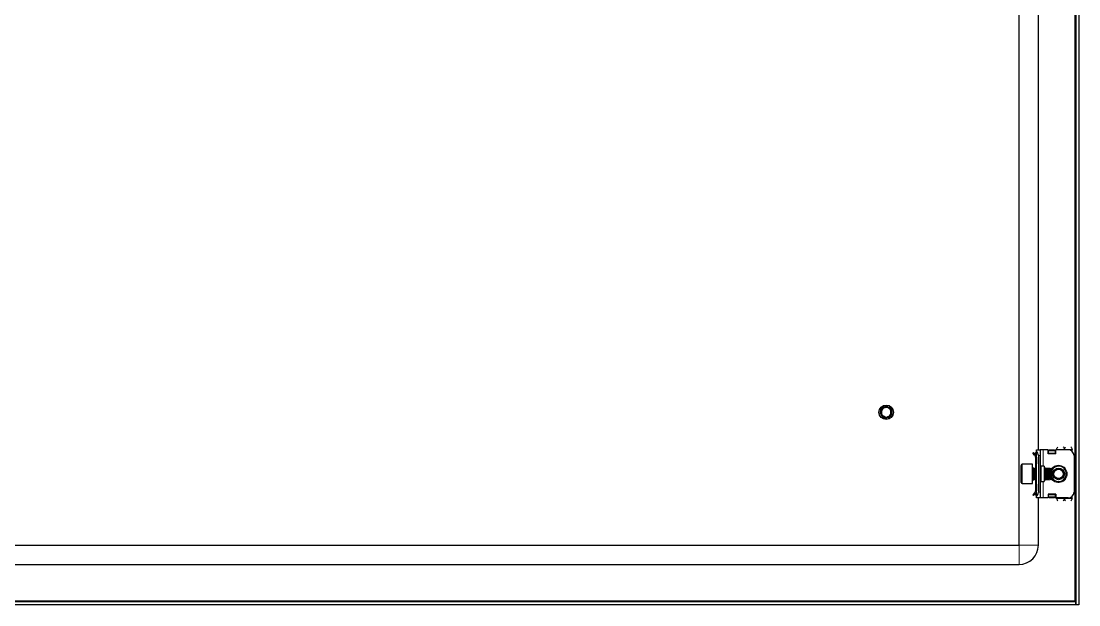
# Model space of a CAD drawing. Header units: millimetres. Extents: x -662 to 1937, y -390 to 993.
# Drawn here: x 1388 to 1937, y -290 to 13 of the extents above; entities that cross this region are included whole.
import ezdxf

# ---------------------------------------------------------------- set-up
doc = ezdxf.new("R2010")
doc.units = ezdxf.units.MM

msp = doc.modelspace()

# ---------------------------------------------------------------- linework, layer by layer
at = {"color": 8, "linetype": 'Continuous', "lineweight": 18}
for p, q in [((1934.73, 868.5), (1934.73, -288.3)), ((1914.83, -211.9), (1914.33, -211.9)), ((1914.83, -211.4), (1914.63, -211.19)), ((1916.83, -212.9), (1915.83, -212.9)), ((1918.33, -209.9), (1918.33, -218.4)), ((1924.58, -211.55), (1921.08, -211.55)), ((1925.33, -209.65), (1929.33, -209.65)), ((1933.33, -209.65), (1929.33, -209.65)), ((1907.43, -217.4), (1907.43, -219.71)), ((1913.08, -219.4), (1913.08, -225.4)), ((1917.33, -218.4), (1917.33, -226.4)), ((1907.43, -219.71), (1907.43, -227.4)), ((1918.33, -226.4), (1918.33, -234.9)), ((1914.83, -232.9), (1914.33, -232.9)), ((1914.83, -233.4), (1914.63, -233.61)), ((1915.83, -231.9), (1916.83, -231.9)), ((1921.08, -233.25), (1924.58, -233.25)), ((1929.33, -235.15), (1925.33, -235.15)), ((1933.33, -235.15), (1929.33, -235.15)), ((1905.83, -259.4), (1905.83, -269.4)), ((1905.83, -259.4), (1915.83, -259.4)), ((1934.73, -288.3), (792.93, -288.3))]:
    msp.add_line(p, q, dxfattribs=at)
at = {"color": 7, "linetype": 'Continuous', "lineweight": 25}
for p, q in [((1935.33, 870.6), (1935.33, -290.4)), ((1936.83, 870.6), (1936.83, -290.4)), ((1905.83, -259.4), (1905.83, 839.6)), ((1915.83, -209.9), (1915.83, 277.6)), ((1833.83, -190.4), (1833.83, -190.4)), ((1833.84, -190.2), (1833.9, -189.89)), ((1833.84, -190.2), (1833.84, -190.25)), ((1833.86, -190), (1833.86, -190.05)), ((1833.86, -190.81), (1833.87, -190.85)), ((1833.9, -189.79), (1833.89, -189.84)), ((1833.94, -189.6), (1833.93, -189.65)), ((1834, -189.42), (1833.98, -189.46)), ((1834.05, -189.28), (1834.15, -189.1)), ((1834.06, -189.28), (1834.17, -189.09)), ((1834.54, -191.27), (1834.38, -190.86)), ((1834.57, -188.43), (1834.73, -188.31)), ((1835.3, -187.82), (1835.57, -187.7)), ((1835.86, -187.56), (1836.14, -187.5)), ((1836.24, -187.46), (1836.19, -187.47)), ((1837.37, -187.45), (1837.33, -187.44)), ((1837.55, -187.49), (1837.51, -187.48)), ((1837.73, -187.54), (1837.69, -187.52)), ((1837.73, -187.54), (1837.93, -187.64)), ((1837.91, -187.6), (1837.87, -187.58)), ((1838.27, -187.76), (1838.22, -187.74)), ((1838.27, -187.76), (1838.41, -187.88)), ((1838.44, -187.87), (1838.4, -187.84)), ((1838.61, -187.98), (1838.57, -187.96)), ((1838.61, -187.98), (1838.82, -188.17)), ((1838.78, -188.11), (1838.74, -188.08)), ((1838.93, -188.25), (1838.89, -188.22)), ((1839.06, -188.39), (1839.03, -188.35)), ((1839.65, -189.36), (1839.65, -189.35)), ((1839.75, -191.1), (1839.67, -191.34)), ((1839.71, -189.54), (1839.69, -189.49)), ((1839.7, -191.29), (1839.71, -191.25)), ((1839.76, -189.71), (1839.74, -189.67)), ((1839.75, -191.1), (1839.76, -191.06)), ((1839.79, -189.9), (1839.78, -189.85)), ((1839.79, -190.9), (1839.8, -190.86)), ((1839.82, -190.09), (1839.81, -190.04)), ((1839.83, -190.29), (1839.81, -190.53)), ((1839.83, -190.49), (1839.81, -190.75)), ((1839.82, -190.7), (1839.82, -190.65)), ((1839.83, -190.29), (1839.83, -190.24)), ((1839.83, -190.49), (1839.83, -190.44)), ((1834.67, -192.48), (1834.55, -192.35)), ((1834.56, -192.36), (1834.58, -192.38)), ((1834.67, -192.48), (1834.71, -192.51)), ((1834.82, -192.62), (1834.85, -192.65)), ((1834.97, -192.75), (1835.01, -192.78)), ((1835.14, -192.87), (1835.18, -192.9)), ((1836.64, -193.39), (1837.38, -193.32)), ((1837.53, -193.32), (1837.57, -193.31)), ((1837.71, -193.27), (1837.76, -193.25)), ((1837.91, -193.2), (1837.95, -193.18)), ((1838.28, -193.03), (1838.06, -193.11)), ((1838.1, -193.12), (1838.14, -193.1)), ((1838.46, -192.92), (1838.26, -193.04)), ((1838.28, -192.96), (1838.33, -193)), ((1838.28, -193.03), (1838.33, -193)), ((1838.91, -192.57), (1838.94, -192.53)), ((1913.27, -211.26), (1912.92, -211.61)), ((1913.9, -212.59), (1912.92, -211.61)), ((1914.25, -212.24), (1913.27, -211.26)), ((1913.9, -212.59), (1914.25, -212.24)), ((1914.33, -211.9), (1914.33, -212.29)), ((1914.33, -213.65), (1914.83, -213.65)), ((1914.33, -213.65), (1914.33, -217.15)), ((1914.63, -211.19), (1914.83, -210.99)), ((1914.83, -209.9), (1916.83, -209.9)), ((1914.83, -210.66), (1914.83, -209.9)), ((1914.83, -234.14), (1914.83, -210.66)), ((1914.83, -213.65), (1914.83, -217.15)), ((1915.83, -212.9), (1915.83, -231.9)), ((1916.83, -209.9), (1916.83, -212.9)), ((1918.33, -209.9), (1916.83, -209.9)), ((1916.83, -212.9), (1916.83, -231.9)), ((1920.83, -209.9), (1918.33, -209.9)), ((1920.83, -211.9), (1920.83, -209.9)), ((1924.83, -211.9), (1920.83, -211.9)), ((1921.08, -210.28), (1921.58, -209.92)), ((1921.58, -210.28), (1921.08, -210.63)), ((1921.08, -210.63), (1921.08, -210.28)), ((1921.08, -211.55), (1921.08, -210.63)), ((1921.08, -211.9), (1921.08, -211.55)), ((1921.58, -209.92), (1921.58, -210.28)), ((1921.58, -209.92), (1924.08, -209.92)), ((1921.58, -210.28), (1924.08, -210.28)), ((1924.08, -210.28), (1924.08, -209.92)), ((1924.08, -209.92), (1924.58, -210.28)), ((1924.58, -210.63), (1924.08, -210.28)), ((1924.58, -210.28), (1924.58, -210.63)), ((1924.58, -210.63), (1924.58, -211.55)), ((1924.58, -211.55), (1924.58, -211.9)), ((1924.63, -210.02), (1924.63, -211.9)), ((1924.83, -210.02), (1924.63, -210.02)), ((1924.83, -211.9), (1924.83, -209.9)), ((1931.33, -209.9), (1924.83, -209.9)), ((1925.33, -209.9), (1925.33, -209.65)), ((1933.33, -210.66), (1933.33, -209.65)), ((1934.33, -212.9), (1934.33, -231.9)), ((1906.83, -220.03), (1906.83, -218)), ((1912.83, -217.4), (1907.43, -217.4)), ((1912.83, -219.71), (1912.83, -217.4)), ((1913.45, -219.4), (1913.08, -219.4)), ((1913.83, -219.95), (1913.45, -219.4)), ((1913.45, -224.93), (1913.45, -219.4)), ((1914.22, -219.4), (1913.83, -219.95)), ((1914.45, -219.4), (1914.22, -219.4)), ((1914.22, -224.93), (1914.22, -219.4)), ((1914.83, -217.15), (1914.33, -217.15)), ((1914.33, -217.15), (1914.33, -219.4)), ((1914.83, -219.95), (1914.45, -219.4)), ((1914.45, -224.93), (1914.45, -219.4)), ((1918.83, -218.4), (1917.33, -218.4)), ((1918.83, -218.4), (1918.83, -226.4)), ((1919.22, -219.4), (1918.83, -219.95)), ((1919.45, -219.4), (1919.22, -219.4)), ((1919.22, -224.93), (1919.22, -219.4)), ((1919.83, -219.95), (1919.45, -219.4)), ((1919.45, -224.93), (1919.45, -219.4)), ((1920.22, -219.4), (1919.83, -219.95)), ((1920.45, -219.4), (1920.22, -219.4)), ((1920.22, -224.93), (1920.22, -219.4)), ((1920.83, -219.95), (1920.45, -219.4)), ((1920.45, -224.93), (1920.45, -219.4)), ((1921.22, -219.4), (1920.83, -219.95)), ((1921.45, -219.4), (1921.22, -219.4)), ((1921.22, -224.93), (1921.22, -219.4)), ((1921.83, -219.95), (1921.45, -219.4)), ((1921.45, -224.93), (1921.45, -219.4)), ((1922.22, -219.4), (1921.83, -219.95)), ((1922.28, -219.4), (1922.22, -219.4)), ((1922.22, -224.93), (1922.22, -219.4)), ((1922.83, -219.95), (1922.28, -219.4)), ((1922.28, -220.78), (1922.28, -219.4)), ((1906.83, -226.8), (1906.83, -220.03)), ((1912.83, -227.4), (1912.83, -219.71)), ((1913.45, -225.4), (1913.83, -224.85)), ((1913.45, -225.4), (1913.45, -224.93)), ((1913.83, -224.46), (1913.83, -219.95)), ((1913.83, -224.85), (1913.83, -224.46)), ((1913.83, -224.85), (1914.22, -225.4)), ((1914.22, -225.4), (1914.22, -224.93)), ((1914.45, -225.4), (1914.83, -224.85)), ((1914.45, -225.4), (1914.45, -224.93)), ((1918.83, -224.85), (1919.22, -225.4)), ((1919.22, -225.4), (1919.22, -224.93)), ((1919.45, -225.4), (1919.83, -224.85)), ((1919.45, -225.4), (1919.45, -224.93)), ((1919.83, -224.46), (1919.83, -219.95)), ((1919.83, -224.85), (1919.83, -224.46)), ((1919.83, -224.85), (1920.22, -225.4)), ((1920.22, -225.4), (1920.22, -224.93)), ((1920.45, -225.4), (1920.83, -224.85)), ((1920.45, -225.4), (1920.45, -224.93)), ((1920.83, -224.46), (1920.83, -219.95)), ((1920.83, -224.85), (1920.83, -224.46)), ((1920.83, -224.85), (1921.22, -225.4)), ((1921.22, -225.4), (1921.22, -224.93)), ((1921.45, -225.4), (1921.83, -224.85)), ((1921.45, -225.4), (1921.45, -224.93)), ((1921.83, -224.46), (1921.83, -219.95)), ((1921.83, -224.85), (1921.83, -224.46)), ((1921.83, -224.85), (1922.22, -225.4)), ((1922.22, -225.4), (1922.22, -224.93)), ((1922.28, -225.4), (1922.28, -220.78)), ((1922.28, -225.4), (1922.83, -224.85)), ((1922.83, -221.08), (1922.83, -219.95)), ((1922.83, -224.85), (1922.83, -221.08)), ((1907.43, -227.4), (1912.83, -227.4)), ((1913.08, -225.4), (1913.45, -225.4)), ((1914.22, -225.4), (1914.45, -225.4)), ((1914.33, -225.4), (1914.33, -227.65)), ((1914.33, -227.65), (1914.83, -227.65)), ((1914.33, -227.65), (1914.33, -231.15)), ((1914.83, -227.65), (1914.83, -231.15)), ((1917.33, -226.4), (1918.83, -226.4)), ((1919.22, -225.4), (1919.45, -225.4)), ((1920.22, -225.4), (1920.45, -225.4)), ((1921.22, -225.4), (1921.45, -225.4)), ((1922.22, -225.4), (1922.28, -225.4)), ((1913.9, -232.21), (1912.92, -233.19)), ((1913.27, -233.54), (1912.92, -233.19)), ((1914.25, -232.56), (1913.27, -233.54)), ((1913.9, -232.21), (1914.25, -232.56)), ((1914.33, -231.15), (1914.83, -231.15)), ((1914.33, -232.9), (1914.33, -232.44)), ((1914.83, -233.81), (1914.63, -233.61)), ((1914.83, -234.9), (1914.83, -234.14)), ((1916.83, -234.9), (1914.83, -234.9)), ((1915.83, -259.4), (1915.83, -234.9)), ((1916.83, -231.9), (1916.83, -234.9)), ((1918.33, -234.9), (1916.83, -234.9)), ((1920.83, -234.9), (1918.33, -234.9)), ((1924.83, -232.9), (1920.83, -232.9)), ((1920.83, -232.9), (1920.83, -234.9)), ((1921.08, -233.25), (1921.08, -232.9)), ((1921.08, -234.17), (1921.08, -233.25)), ((1921.08, -234.17), (1921.58, -234.52)), ((1921.08, -234.52), (1921.08, -234.17)), ((1921.58, -234.87), (1921.08, -234.52)), ((1924.08, -234.52), (1921.58, -234.52)), ((1921.58, -234.52), (1921.58, -234.87)), ((1924.08, -234.87), (1921.58, -234.87)), ((1924.08, -234.52), (1924.58, -234.17)), ((1924.08, -234.87), (1924.08, -234.52)), ((1924.58, -234.52), (1924.08, -234.87)), ((1924.58, -232.9), (1924.58, -233.25)), ((1924.58, -233.25), (1924.58, -234.17)), ((1924.58, -234.17), (1924.58, -234.52)), ((1924.63, -232.9), (1924.63, -234.78)), ((1924.63, -234.78), (1924.83, -234.78)), ((1924.83, -232.9), (1924.83, -234.9)), ((1931.33, -234.9), (1924.83, -234.9)), ((1925.33, -235.15), (1925.33, -234.9)), ((1933.33, -235.15), (1933.33, -234.14)), ((821.83, -259.4), (1905.83, -259.4)), ((1376.33, -269.4), (1905.83, -269.4)), ((1935.13, -288.9), (792.53, -288.9)), ((1935.13, -290.4), (792.53, -290.4)), ((1934.73, -288.3), (1934.98, -288.9)), ((1935.13, -288.9), (1935.13, -290.4)), ((1936.83, -290.4), (1935.33, -290.4))]:
    msp.add_line(p, q, dxfattribs=at)
for centre, radius in [((1836.83, -190.4), 3.75), ((1926.33, -222.4), 3), ((1926.33, -222.4), 2.76), ((1926.33, -222.4), 2.45)]:
    msp.add_circle(centre, radius, dxfattribs=at)
for centre, radius, start, end in [((1836.83, -190.4), 3, 180, 220.7437), ((1836.83, -190.4), 2.5, 168.5944, 190.5165), ((1836.83, -190.4), 2.5, 108.5944, 168.5944), ((1836.83, -190.4), 2.5, 48.5944, 108.5944), ((1836.83, -190.4), 2.5, 288.5944, 348.5944), ((1836.83, -190.4), 2.5, 348.5944, 48.5944), ((1836.83, -190.4), 3, 239.9286, 266.2193), ((1836.83, -190.4), 2.5, 255.8881, 288.5944), ((1915.33, -211.9), 1, 135, 180), ((1912.83, -212.9), 3, 360, 48.1897), ((1931.33, -212.9), 3, 360, 90), ((1907.43, -218), 0.6, 90, 180), ((1913.08, -219.15), 0.25, 180, 270), ((1917.33, -217.9), 0.5, 180, 270), ((1926.33, -222.4), 4, 270, 151.045), ((1926.33, -222.4), 4, 208.955, 270), ((1907.43, -226.8), 0.6, 180, 270), ((1913.08, -225.65), 0.25, 90, 180), ((1917.33, -226.9), 0.5, 90, 180), ((1915.33, -232.9), 1, 180, 225), ((1912.83, -231.9), 3, 311.8103, 360), ((1931.33, -231.9), 3, 270, 360), ((1905.83, -259.4), 10, 270, 0)]:
    msp.add_arc(centre, radius, start, end, dxfattribs=at)
at = {"color": 8, "linetype": 'Continuous', "lineweight": 18}
for start, end in [(215.4622, 90), (90, 144.5378)]:
    msp.add_arc((1926.33, -222.4), 4.5, start, end, dxfattribs=at)
at = {"color": 7, "linetype": 'Continuous', "lineweight": 25}
for points, knots in [([(1834.32, -190.11), (1834.32, -190.12), (1834.3, -190.16), (1834.26, -190.21), (1834.21, -190.26), (1834.14, -190.31), (1834.06, -190.35), (1833.98, -190.38), (1833.9, -190.4), (1833.86, -190.4), (1833.83, -190.4)], [0, 0, 0, 0, 0.060221, 0.18113, 0.301988, 0.42281, 0.589437, 0.75603, 0.87711, 1, 1, 1, 1]), ([(1833.83, -190.41), (1833.83, -190.36), (1833.83, -190.28), (1833.85, -190.2), (1833.85, -190.18)], [0, 0, 0, 0, 0.659859, 1, 1, 1, 1]), ([(1833.83, -190.41), (1833.87, -190.39), (1833.93, -190.36), (1834.02, -190.33), (1834.08, -190.33), (1834.11, -190.33)], [0, 0, 0, 0, 0.371226, 0.708872, 1, 1, 1, 1]), ([(1834.76, -192.18), (1834.74, -192.16), (1834.49, -191.94), (1834.15, -191.48), (1833.91, -190.87), (1833.85, -190.52), (1833.83, -190.4)], [0, 0, 0, 0, 0.050685, 0.485619, 0.826643, 1, 1, 1, 1]), ([(1833.84, -190.2), (1833.87, -190.19), (1833.94, -190.16), (1834.03, -190.14), (1834.13, -190.14), (1834.21, -190.16), (1834.26, -190.18), (1834.28, -190.19)], [0, 0, 0, 0, 0.235039, 0.445532, 0.651268, 0.847853, 1, 1, 1, 1]), ([(1834.19, -190.27), (1834.16, -190.26), (1834.11, -190.24), (1834.01, -190.23), (1833.92, -190.23), (1833.87, -190.25), (1833.84, -190.25)], [0, 0, 0, 0, 0.237597, 0.5167288, 0.7555275, 1, 1, 1, 1]), ([(1833.86, -190), (1833.9, -189.99), (1833.96, -189.96), (1834.06, -189.96), (1834.15, -189.97), (1834.23, -189.99), (1834.29, -190.02), (1834.32, -190.05), (1834.33, -190.06)], [0, 0, 0, 0, 0.214065, 0.402363, 0.585629, 0.760234, 0.923894, 1, 1, 1, 1]), ([(1834.3, -190.16), (1834.27, -190.14), (1834.22, -190.1), (1834.13, -190.06), (1834.04, -190.04), (1833.94, -190.03), (1833.88, -190.04), (1833.86, -190.05)], [0, 0, 0, 0, 0.189173, 0.404697, 0.62022, 0.807935, 1, 1, 1, 1]), ([(1833.89, -190.99), (1833.88, -190.95), (1833.87, -190.89), (1833.87, -190.82), (1833.87, -190.79)], [0, 0, 0, 0, 0.6219313, 1, 1, 1, 1]), ([(1834.36, -190.05), (1834.35, -190.04), (1834.32, -190), (1834.25, -189.95), (1834.17, -189.9), (1834.08, -189.86), (1833.98, -189.84), (1833.92, -189.84), (1833.89, -189.84)], [0, 0, 0, 0, 0.069872, 0.258455, 0.446951, 0.635422, 0.81547, 1, 1, 1, 1]), ([(1833.9, -189.79), (1833.91, -189.74), (1833.92, -189.66), (1833.95, -189.59), (1833.97, -189.56)], [0, 0, 0, 0, 0.657988, 1, 1, 1, 1]), ([(1833.9, -189.79), (1833.93, -189.79), (1834, -189.77), (1834.09, -189.78), (1834.18, -189.8), (1834.25, -189.84), (1834.31, -189.88), (1834.34, -189.91), (1834.36, -189.93)], [0, 0, 0, 0, 0.208898, 0.388587, 0.562428, 0.727295, 0.881578, 1, 1, 1, 1]), ([(1834.36, -189.9), (1834.35, -189.88), (1834.31, -189.84), (1834.25, -189.78), (1834.18, -189.73), (1834.1, -189.69), (1834.02, -189.66), (1833.96, -189.65), (1833.93, -189.65)], [0, 0, 0, 0, 0.137266, 0.30795, 0.478578, 0.649185, 0.822833, 1, 1, 1, 1]), ([(1833.94, -189.6), (1833.97, -189.6), (1834.03, -189.6), (1834.12, -189.61), (1834.2, -189.64), (1834.27, -189.69), (1834.32, -189.74), (1834.36, -189.79), (1834.38, -189.83), (1834.39, -189.85)], [0, 0, 0, 0, 0.165667, 0.330522, 0.488809, 0.638525, 0.778629, 0.909213, 1, 1, 1, 1]), ([(1834.36, -189.76), (1834.36, -189.75), (1834.33, -189.71), (1834.28, -189.64), (1834.21, -189.57), (1834.14, -189.52), (1834.06, -189.48), (1834.01, -189.47), (1833.98, -189.46)], [0, 0, 0, 0, 0.076151, 0.276704, 0.47712, 0.677473, 0.837574, 1, 1, 1, 1]), ([(1834, -189.42), (1834.21, -188.99), (1834.52, -188.35), (1835.11, -187.95), (1835.31, -187.82)], [0, 0, 0, 0, 0.657042, 1, 1, 1, 1]), ([(1834, -189.42), (1834.03, -189.42), (1834.09, -189.43), (1834.16, -189.46), (1834.23, -189.5), (1834.29, -189.56), (1834.34, -189.61), (1834.37, -189.68), (1834.39, -189.73), (1834.39, -189.77), (1834.39, -189.78)], [0, 0, 0, 0, 0.154027, 0.307095, 0.452862, 0.590123, 0.718565, 0.838856, 0.95247, 1, 1, 1, 1]), ([(1834.07, -189.29), (1834.09, -189.23), (1834.12, -189.1), (1834.18, -188.99), (1834.22, -188.93)], [0, 0, 0, 0, 0.462482, 1, 1, 1, 1]), ([(1834.2, -189.01), (1834.23, -188.94), (1834.31, -188.73), (1834.48, -188.57), (1834.59, -188.46)], [0, 0, 0, 0, 0.333789, 1, 1, 1, 1]), ([(1834.29, -188.88), (1834.3, -188.83), (1834.41, -188.53), (1834.65, -188.32), (1834.86, -188.14)], [0, 0, 0, 0, 0.171865, 1, 1, 1, 1]), ([(1834.33, -190.07), (1834.32, -190.17), (1834.3, -190.44), (1834.35, -190.7), (1834.38, -190.86)], [0, 0, 0, 0, 0.408521, 1, 1, 1, 1]), ([(1834.38, -189.91), (1834.38, -189.91), (1834.37, -189.96), (1834.35, -190.01), (1834.33, -190.06), (1834.33, -190.07)], [0, 0, 0, 0, 0.157682, 0.8030401, 1, 1, 1, 1]), ([(1835.68, -188.04), (1835.61, -188.08), (1835.29, -188.26), (1834.8, -188.73), (1834.49, -189.31), (1834.4, -189.65), (1834.38, -189.71)], [0, 0, 0, 0, 0.104785, 0.513079, 0.918136, 1, 1, 1, 1]), ([(1834.38, -189.71), (1834.39, -189.74), (1834.4, -189.81), (1834.39, -189.87), (1834.38, -189.91)], [0, 0, 0, 0, 0.544473, 1, 1, 1, 1]), ([(1834.57, -188.43), (1834.56, -188.44), (1834.55, -188.46), (1834.53, -188.48), (1834.52, -188.49)], [0, 0, 0, 0, 0.296796, 1, 1, 1, 1]), ([(1835.83, -192.63), (1835.75, -192.6), (1835.43, -192.44), (1834.92, -192.02), (1834.67, -191.52), (1834.54, -191.27)], [0, 0, 0, 0, 0.130652, 0.560007, 1, 1, 1, 1]), ([(1834.69, -188.3), (1834.69, -188.3), (1834.68, -188.31), (1834.67, -188.33), (1834.66, -188.33)], [0, 0, 0, 0, 0.4842322, 1, 1, 1, 1]), ([(1834.76, -192.18), (1834.78, -192.18), (1834.82, -192.17), (1834.91, -192.16), (1835.01, -192.17), (1835.1, -192.21), (1835.18, -192.26), (1835.26, -192.35), (1835.34, -192.46), (1835.36, -192.55), (1835.37, -192.59)], [0, 0, 0, 0, 0.073646, 0.169563, 0.351373, 0.438893, 0.519676, 0.682906, 0.8512, 1, 1, 1, 1]), ([(1834.83, -188.17), (1834.82, -188.18), (1834.81, -188.19), (1834.8, -188.2), (1834.79, -188.2)], [0, 0, 0, 0, 0.485158, 1, 1, 1, 1]), ([(1834.97, -188.05), (1834.97, -188.05), (1834.95, -188.06), (1834.94, -188.07), (1834.94, -188.08)], [0, 0, 0, 0, 0.484546, 1, 1, 1, 1]), ([(1835.13, -187.93), (1835.12, -187.94), (1835.11, -187.95), (1835.1, -187.95), (1835.09, -187.96)], [0, 0, 0, 0, 0.482687, 1, 1, 1, 1]), ([(1835.13, -187.93), (1835.14, -187.92), (1835.19, -187.89), (1835.25, -187.87), (1835.29, -187.85)], [0, 0, 0, 0, 0.230751, 1, 1, 1, 1]), ([(1835.3, -187.82), (1835.29, -187.83), (1835.28, -187.84), (1835.26, -187.84), (1835.26, -187.85)], [0, 0, 0, 0, 0.480194, 1, 1, 1, 1]), ([(1835.3, -187.82), (1835.33, -187.84), (1835.39, -187.88), (1835.46, -187.95), (1835.49, -188), (1835.51, -188.02)], [0, 0, 0, 0, 0.362858, 0.693435, 1, 1, 1, 1]), ([(1835.66, -188.08), (1835.64, -188.08), (1835.6, -188.07), (1835.54, -188.04), (1835.46, -187.99), (1835.38, -187.92), (1835.34, -187.85), (1835.31, -187.82)], [0, 0, 0, 0, 0.084477, 0.253367, 0.470159, 0.686909, 1, 1, 1, 1]), ([(1835.48, -187.72), (1835.47, -187.73), (1835.45, -187.74), (1835.44, -187.74), (1835.43, -187.75)], [0, 0, 0, 0, 0.477867, 1, 1, 1, 1]), ([(1835.59, -188.03), (1835.59, -188.01), (1835.58, -187.96), (1835.54, -187.89), (1835.5, -187.81), (1835.45, -187.77), (1835.43, -187.75)], [0, 0, 0, 0, 0.154183, 0.462567, 0.728091, 1, 1, 1, 1]), ([(1835.48, -187.72), (1835.51, -187.75), (1835.56, -187.78), (1835.63, -187.86), (1835.68, -187.94), (1835.7, -188), (1835.71, -188.04), (1835.71, -188.05)], [0, 0, 0, 0, 0.260762, 0.494805, 0.723794, 0.94279, 1, 1, 1, 1]), ([(1835.66, -187.64), (1835.66, -187.64), (1835.64, -187.65), (1835.63, -187.65), (1835.62, -187.66)], [0, 0, 0, 0, 0.476486, 1, 1, 1, 1]), ([(1835.75, -188.05), (1835.76, -188.04), (1835.76, -187.98), (1835.75, -187.9), (1835.72, -187.81), (1835.68, -187.73), (1835.64, -187.68), (1835.62, -187.66)], [0, 0, 0, 0, 0.114393, 0.350182, 0.585971, 0.790611, 1, 1, 1, 1]), ([(1835.66, -187.64), (1835.68, -187.63), (1835.75, -187.6), (1835.81, -187.59), (1835.86, -187.58)], [0, 0, 0, 0, 0.301025, 1, 1, 1, 1]), ([(1835.66, -187.64), (1835.69, -187.66), (1835.74, -187.71), (1835.8, -187.78), (1835.84, -187.87), (1835.86, -187.95), (1835.87, -188.01), (1835.86, -188.05), (1835.86, -188.06)], [0, 0, 0, 0, 0.218347, 0.41099, 0.598711, 0.777744, 0.945667, 1, 1, 1, 1]), ([(1836.04, -188.03), (1836.02, -188.03), (1835.98, -188.05), (1835.9, -188.06), (1835.8, -188.06), (1835.73, -188.05), (1835.69, -188.04), (1835.68, -188.04)], [0, 0, 0, 0, 0.099011, 0.388276, 0.61301, 0.895384, 1, 1, 1, 1]), ([(1835.86, -187.56), (1835.85, -187.57), (1835.83, -187.57), (1835.82, -187.58), (1835.81, -187.58)], [0, 0, 0, 0, 0.4765794, 1, 1, 1, 1]), ([(1835.89, -188.06), (1835.89, -188.06), (1835.9, -188.02), (1835.91, -187.95), (1835.91, -187.85), (1835.89, -187.75), (1835.86, -187.66), (1835.83, -187.61), (1835.81, -187.58)], [0, 0, 0, 0, 0.019058, 0.219488, 0.419831, 0.620151, 0.807785, 1, 1, 1, 1]), ([(1835.86, -187.56), (1835.88, -187.59), (1835.93, -187.64), (1835.97, -187.72), (1836, -187.81), (1836.01, -187.89), (1836, -187.96), (1835.99, -188), (1835.99, -188.02)], [0, 0, 0, 0, 0.213002, 0.396975, 0.575181, 0.744364, 0.902779, 1, 1, 1, 1]), ([(1836.05, -187.5), (1836.04, -187.51), (1836.03, -187.51), (1836.01, -187.51), (1836, -187.52)], [0, 0, 0, 0, 0.4789775, 1, 1, 1, 1]), ([(1836.01, -188.02), (1836.02, -187.99), (1836.04, -187.94), (1836.06, -187.85), (1836.07, -187.76), (1836.06, -187.65), (1836.02, -187.57), (1836, -187.52)], [0, 0, 0, 0, 0.147065, 0.321231, 0.495346, 0.669443, 1, 1, 1, 1]), ([(1836.3, -187.8), (1836.3, -187.81), (1836.27, -187.86), (1836.21, -187.94), (1836.12, -188), (1836.06, -188.02), (1836.04, -188.03)], [0, 0, 0, 0, 0.153621, 0.528305, 0.811762, 1, 1, 1, 1]), ([(1836.05, -187.5), (1836.07, -187.53), (1836.11, -187.59), (1836.14, -187.68), (1836.15, -187.76), (1836.15, -187.84), (1836.13, -187.92), (1836.1, -187.97), (1836.08, -188), (1836.08, -188.01)], [0, 0, 0, 0, 0.195461, 0.359649, 0.517607, 0.666788, 0.806268, 0.936243, 1, 1, 1, 1]), ([(1836.12, -187.96), (1836.12, -187.96), (1836.16, -187.92), (1836.19, -187.83), (1836.22, -187.72), (1836.22, -187.63), (1836.21, -187.55), (1836.2, -187.5), (1836.19, -187.47)], [0, 0, 0, 0, 0.001313, 0.309582, 0.493731, 0.677835, 0.837663, 1, 1, 1, 1]), ([(1836.24, -187.46), (1836.25, -187.49), (1836.27, -187.54), (1836.29, -187.62), (1836.29, -187.71), (1836.27, -187.78), (1836.24, -187.87), (1836.19, -187.93), (1836.16, -187.96)], [0, 0, 0, 0, 0.162579, 0.32416, 0.478216, 0.623372, 0.759205, 1, 1, 1, 1]), ([(1836.16, -187.97), (1836.18, -187.95), (1836.23, -187.91), (1836.28, -187.84), (1836.3, -187.81), (1836.3, -187.8)], [0, 0, 0, 0, 0.4133204, 0.8335068, 1, 1, 1, 1]), ([(1836.19, -187.48), (1836.21, -187.47), (1836.33, -187.43), (1836.46, -187.42), (1836.57, -187.41)], [0, 0, 0, 0, 0.169871, 1, 1, 1, 1]), ([(1836.24, -187.46), (1836.27, -187.45), (1836.59, -187.39), (1837.23, -187.38), (1837.88, -187.56), (1838.22, -187.74), (1838.28, -187.77)], [0, 0, 0, 0, 0.044285, 0.46488, 0.894202, 1, 1, 1, 1]), ([(1838.28, -188.08), (1838.22, -188.05), (1837.89, -187.87), (1837.22, -187.69), (1836.6, -187.72), (1836.3, -187.8), (1836.3, -187.8)], [0, 0, 0, 0, 0.102158, 0.551599, 0.99962, 1, 1, 1, 1]), ([(1836.67, -187.43), (1836.74, -187.42), (1836.9, -187.39), (1837.07, -187.41), (1837.18, -187.42)], [0, 0, 0, 0, 0.399625, 1, 1, 1, 1]), ([(1837.33, -187.46), (1837.38, -187.46), (1837.53, -187.47), (1837.68, -187.52), (1837.77, -187.55)], [0, 0, 0, 0, 0.353316, 1, 1, 1, 1]), ([(1838.2, -188.06), (1838.2, -188.05), (1838.2, -188.02), (1838.21, -187.95), (1838.23, -187.86), (1838.27, -187.8), (1838.28, -187.77)], [0, 0, 0, 0, 0.058255, 0.305509, 0.64716, 1, 1, 1, 1]), ([(1838.27, -187.76), (1838.27, -187.8), (1838.27, -187.87), (1838.25, -187.96), (1838.22, -188.02), (1838.21, -188.04)], [0, 0, 0, 0, 0.371432, 0.710618, 1, 1, 1, 1]), ([(1838.28, -188.08), (1838.3, -188.06), (1838.34, -188.01), (1838.38, -187.93), (1838.39, -187.87), (1838.4, -187.84)], [0, 0, 0, 0, 0.3515094, 0.6718605, 1, 1, 1, 1]), ([(1838.49, -188.52), (1838.48, -188.52), (1838.44, -188.48), (1838.39, -188.42), (1838.34, -188.34), (1838.31, -188.25), (1838.29, -188.16), (1838.28, -188.11), (1838.28, -188.08)], [0, 0, 0, 0, 0.066273, 0.267344, 0.423096, 0.618734, 0.814089, 1, 1, 1, 1]), ([(1838.44, -187.87), (1838.44, -187.9), (1838.44, -187.97), (1838.41, -188.07), (1838.36, -188.15), (1838.33, -188.2), (1838.3, -188.22), (1838.3, -188.22)], [0, 0, 0, 0, 0.275174, 0.522846, 0.765225, 0.99702, 1, 1, 1, 1]), ([(1838.3, -192.95), (1838.37, -192.9), (1838.72, -192.67), (1839.21, -192.17), (1839.44, -191.61), (1839.54, -191.37)], [0, 0, 0, 0, 0.128781, 0.613629, 1, 1, 1, 1]), ([(1838.32, -188.27), (1838.33, -188.26), (1838.37, -188.24), (1838.43, -188.19), (1838.5, -188.12), (1838.55, -188.04), (1838.56, -187.98), (1838.57, -187.96)], [0, 0, 0, 0, 0.084965, 0.329338, 0.573716, 0.784411, 1, 1, 1, 1]), ([(1838.61, -187.98), (1838.61, -188.02), (1838.6, -188.09), (1838.56, -188.18), (1838.51, -188.25), (1838.45, -188.31), (1838.4, -188.35), (1838.37, -188.36), (1838.36, -188.36)], [0, 0, 0, 0, 0.2228312, 0.4200991, 0.6124087, 0.7958503, 0.9678945, 1, 1, 1, 1]), ([(1838.38, -188.39), (1838.38, -188.39), (1838.41, -188.38), (1838.48, -188.35), (1838.56, -188.3), (1838.64, -188.24), (1838.7, -188.16), (1838.72, -188.11), (1838.74, -188.08)], [0, 0, 0, 0, 0.002693, 0.20821, 0.413641, 0.619057, 0.807274, 1, 1, 1, 1]), ([(1838.78, -188.11), (1838.77, -188.15), (1838.75, -188.21), (1838.7, -188.29), (1838.64, -188.36), (1838.57, -188.41), (1838.51, -188.45), (1838.45, -188.46), (1838.43, -188.46)], [0, 0, 0, 0, 0.203485, 0.379971, 0.551008, 0.713426, 0.865499, 1, 1, 1, 1]), ([(1839.7, -191.29), (1839.56, -191.63), (1839.28, -192.29), (1838.71, -192.73), (1838.44, -192.94)], [0, 0, 0, 0, 0.513722, 1, 1, 1, 1]), ([(1838.45, -188.48), (1838.46, -188.48), (1838.5, -188.48), (1838.58, -188.46), (1838.67, -188.42), (1838.75, -188.37), (1838.83, -188.3), (1838.87, -188.25), (1838.89, -188.22)], [0, 0, 0, 0, 0.05388, 0.236051, 0.418115, 0.600136, 0.797238, 1, 1, 1, 1]), ([(1838.93, -188.6), (1838.93, -188.61), (1838.9, -188.62), (1838.85, -188.64), (1838.76, -188.64), (1838.66, -188.63), (1838.56, -188.58), (1838.51, -188.54), (1838.49, -188.52)], [0, 0, 0, 0, 0.0458661, 0.2307436, 0.3874614, 0.6582461, 0.861978, 1, 1, 1, 1]), ([(1838.93, -188.25), (1838.91, -188.28), (1838.88, -188.34), (1838.82, -188.41), (1838.76, -188.47), (1838.69, -188.51), (1838.62, -188.53), (1838.57, -188.53), (1838.55, -188.53)], [0, 0, 0, 0, 0.211659, 0.390361, 0.562352, 0.724819, 0.876696, 1, 1, 1, 1]), ([(1838.57, -188.55), (1838.58, -188.55), (1838.64, -188.56), (1838.74, -188.54), (1838.85, -188.5), (1838.95, -188.44), (1839, -188.39), (1839.03, -188.35)], [0, 0, 0, 0, 0.046579, 0.362688, 0.551736, 0.740753, 1, 1, 1, 1]), ([(1838.57, -188.59), (1838.6, -188.6), (1838.66, -188.62), (1838.76, -188.63), (1838.85, -188.62), (1838.91, -188.61), (1838.93, -188.6)], [0, 0, 0, 0, 0.251795, 0.502165, 0.752314, 1, 1, 1, 1]), ([(1839.06, -188.39), (1839.04, -188.41), (1839.01, -188.46), (1838.95, -188.52), (1838.88, -188.56), (1838.8, -188.59), (1838.73, -188.61), (1838.67, -188.61), (1838.63, -188.6), (1838.61, -188.59)], [0, 0, 0, 0, 0.169226, 0.337427, 0.497935, 0.649179, 0.790582, 0.922688, 1, 1, 1, 1]), ([(1839.67, -190.44), (1839.67, -190.37), (1839.65, -189.97), (1839.47, -189.3), (1839.11, -188.83), (1838.93, -188.6)], [0, 0, 0, 0, 0.108003, 0.585763, 1, 1, 1, 1]), ([(1839.06, -188.39), (1839.18, -188.54), (1839.46, -188.89), (1839.75, -189.55), (1839.81, -190.06), (1839.83, -190.31)], [0, 0, 0, 0, 0.274163, 0.639603, 1, 1, 1, 1]), ([(1839.15, -188.52), (1839.19, -188.56), (1839.33, -188.69), (1839.42, -188.86), (1839.48, -188.99)], [0, 0, 0, 0, 0.288707, 1, 1, 1, 1]), ([(1839.54, -191.37), (1839.53, -191.37), (1839.5, -191.36), (1839.45, -191.33), (1839.39, -191.28), (1839.34, -191.23), (1839.3, -191.15), (1839.27, -191.05), (1839.27, -190.95), (1839.28, -190.9), (1839.29, -190.89)], [0, 0, 0, 0, 0.022761, 0.192243, 0.346896, 0.477535, 0.588677, 0.783334, 0.968624, 1, 1, 1, 1]), ([(1839.27, -190.97), (1839.27, -191), (1839.28, -191.06), (1839.32, -191.15), (1839.37, -191.22), (1839.43, -191.29), (1839.49, -191.34), (1839.52, -191.36), (1839.54, -191.37)], [0, 0, 0, 0, 0.182737, 0.363423, 0.543947, 0.724373, 0.904747, 1, 1, 1, 1]), ([(1839.7, -191.29), (1839.67, -191.29), (1839.61, -191.29), (1839.53, -191.26), (1839.45, -191.23), (1839.39, -191.18), (1839.34, -191.12), (1839.3, -191.07), (1839.29, -191.03), (1839.28, -191.01)], [0, 0, 0, 0, 0.164802, 0.328662, 0.485343, 0.633184, 0.771489, 0.900657, 1, 1, 1, 1]), ([(1839.29, -190.89), (1839.29, -190.86), (1839.31, -190.79), (1839.37, -190.69), (1839.43, -190.6), (1839.5, -190.54), (1839.57, -190.49), (1839.63, -190.46), (1839.66, -190.44), (1839.67, -190.44)], [0, 0, 0, 0, 0.125166, 0.336769, 0.488675, 0.640371, 0.791962, 0.943503, 1, 1, 1, 1]), ([(1839.29, -190.94), (1839.3, -190.96), (1839.32, -191), (1839.38, -191.07), (1839.45, -191.14), (1839.54, -191.19), (1839.62, -191.23), (1839.68, -191.24), (1839.71, -191.25)], [0, 0, 0, 0, 0.112687, 0.266978, 0.464332, 0.661607, 0.829157, 1, 1, 1, 1]), ([(1839.75, -191.1), (1839.71, -191.11), (1839.65, -191.12), (1839.56, -191.1), (1839.47, -191.08), (1839.4, -191.04), (1839.34, -190.99), (1839.31, -190.95), (1839.3, -190.93)], [0, 0, 0, 0, 0.207037, 0.38272, 0.55212, 0.712365, 0.86221, 1, 1, 1, 1]), ([(1839.79, -190.9), (1839.76, -190.91), (1839.69, -190.93), (1839.59, -190.93), (1839.51, -190.92), (1839.43, -190.89), (1839.36, -190.85), (1839.33, -190.81), (1839.31, -190.8)], [0, 0, 0, 0, 0.205811, 0.38496, 0.558827, 0.724121, 0.878934, 1, 1, 1, 1]), ([(1839.33, -190.85), (1839.35, -190.87), (1839.39, -190.92), (1839.47, -190.98), (1839.56, -191.02), (1839.66, -191.05), (1839.73, -191.05), (1839.76, -191.06)], [0, 0, 0, 0, 0.183111, 0.381533, 0.579913, 0.787111, 1, 1, 1, 1]), ([(1839.36, -190.72), (1839.38, -190.74), (1839.43, -190.78), (1839.52, -190.82), (1839.61, -190.85), (1839.71, -190.86), (1839.77, -190.86), (1839.8, -190.86)], [0, 0, 0, 0, 0.19243, 0.403622, 0.614801, 0.805152, 1, 1, 1, 1]), ([(1839.82, -190.7), (1839.79, -190.71), (1839.72, -190.74), (1839.62, -190.75), (1839.53, -190.75), (1839.45, -190.72), (1839.4, -190.71), (1839.37, -190.69), (1839.37, -190.69)], [0, 0, 0, 0, 0.227908, 0.430276, 0.627707, 0.816134, 0.99284, 1, 1, 1, 1]), ([(1839.44, -190.6), (1839.44, -190.6), (1839.48, -190.62), (1839.55, -190.65), (1839.65, -190.67), (1839.74, -190.67), (1839.8, -190.66), (1839.82, -190.65)], [0, 0, 0, 0, 0.050156, 0.304513, 0.55888, 0.776903, 1, 1, 1, 1]), ([(1839.46, -189), (1839.5, -189.06), (1839.62, -189.23), (1839.68, -189.43), (1839.71, -189.56)], [0, 0, 0, 0, 0.357545, 1, 1, 1, 1]), ([(1839.83, -190.49), (1839.8, -190.51), (1839.74, -190.54), (1839.64, -190.56), (1839.56, -190.57), (1839.51, -190.56), (1839.48, -190.56)], [0, 0, 0, 0, 0.293779, 0.558982, 0.818494, 1, 1, 1, 1]), ([(1839.71, -191.23), (1839.7, -191.25), (1839.69, -191.37), (1839.63, -191.47), (1839.59, -191.55)], [0, 0, 0, 0, 0.2181682, 1, 1, 1, 1]), ([(1839.61, -190.47), (1839.63, -190.47), (1839.67, -190.48), (1839.75, -190.47), (1839.81, -190.45), (1839.83, -190.44)], [0, 0, 0, 0, 0.236131, 0.613435, 1, 1, 1, 1]), ([(1839.72, -189.66), (1839.74, -189.7), (1839.8, -189.85), (1839.81, -190.01), (1839.82, -190.13)], [0, 0, 0, 0, 0.28291, 1, 1, 1, 1]), ([(1834.56, -192.36), (1834.58, -192.33), (1834.61, -192.29), (1834.67, -192.23), (1834.73, -192.2), (1834.76, -192.18), (1834.76, -192.18)], [0, 0, 0, 0, 0.315056, 0.630194, 0.945514, 1, 1, 1, 1]), ([(1835.12, -192.23), (1835.09, -192.22), (1835.04, -192.21), (1834.95, -192.21), (1834.87, -192.22), (1834.79, -192.24), (1834.68, -192.29), (1834.62, -192.34), (1834.58, -192.38)], [0, 0, 0, 0, 0.149407, 0.278563, 0.407661, 0.536722, 0.727045, 1, 1, 1, 1]), ([(1834.67, -192.48), (1834.69, -192.45), (1834.72, -192.4), (1834.78, -192.34), (1834.84, -192.29), (1834.92, -192.25), (1834.99, -192.23), (1835.06, -192.22), (1835.11, -192.23), (1835.14, -192.24)], [0, 0, 0, 0, 0.159446, 0.318034, 0.469983, 0.61348, 0.747649, 0.872856, 1, 1, 1, 1]), ([(1835.19, -192.28), (1835.18, -192.28), (1835.15, -192.28), (1835.09, -192.29), (1835, -192.3), (1834.92, -192.34), (1834.84, -192.38), (1834.77, -192.44), (1834.73, -192.49), (1834.71, -192.51)], [0, 0, 0, 0, 0.018281, 0.175639, 0.332896, 0.490097, 0.647274, 0.821632, 1, 1, 1, 1]), ([(1834.82, -192.62), (1834.83, -192.59), (1834.85, -192.52), (1834.91, -192.44), (1834.97, -192.38), (1835.04, -192.34), (1835.11, -192.31), (1835.17, -192.29), (1835.2, -192.29), (1835.2, -192.29)], [0, 0, 0, 0, 0.198035, 0.367663, 0.531495, 0.686664, 0.831818, 0.981917, 1, 1, 1, 1]), ([(1835.27, -192.36), (1835.26, -192.36), (1835.21, -192.37), (1835.14, -192.39), (1835.05, -192.44), (1834.97, -192.5), (1834.9, -192.57), (1834.87, -192.62), (1834.85, -192.65)], [0, 0, 0, 0, 0.0505, 0.241124, 0.431653, 0.622154, 0.808692, 1, 1, 1, 1]), ([(1834.97, -192.75), (1834.98, -192.72), (1835, -192.65), (1835.04, -192.56), (1835.09, -192.49), (1835.16, -192.44), (1835.22, -192.4), (1835.26, -192.39), (1835.28, -192.38)], [0, 0, 0, 0, 0.209239, 0.392702, 0.571062, 0.740844, 0.899958, 1, 1, 1, 1]), ([(1835.33, -192.46), (1835.3, -192.47), (1835.24, -192.5), (1835.17, -192.55), (1835.1, -192.62), (1835.05, -192.7), (1835.02, -192.75), (1835.01, -192.78)], [0, 0, 0, 0, 0.172104, 0.391099, 0.610089, 0.802801, 1, 1, 1, 1]), ([(1835.14, -192.87), (1835.14, -192.84), (1835.15, -192.77), (1835.19, -192.68), (1835.23, -192.6), (1835.28, -192.54), (1835.32, -192.51), (1835.34, -192.5)], [0, 0, 0, 0, 0.240212, 0.454711, 0.664287, 0.864517, 1, 1, 1, 1]), ([(1835.37, -192.61), (1835.35, -192.63), (1835.3, -192.67), (1835.25, -192.74), (1835.2, -192.82), (1835.19, -192.87), (1835.18, -192.9)], [0, 0, 0, 0, 0.228254, 0.510351, 0.752319, 1, 1, 1, 1]), ([(1835.31, -192.99), (1835.31, -192.95), (1835.32, -192.88), (1835.34, -192.78), (1835.37, -192.72), (1835.39, -192.7), (1835.39, -192.7)], [0, 0, 0, 0, 0.357139, 0.680979, 0.998183, 1, 1, 1, 1]), ([(1835.37, -192.59), (1835.37, -192.6), (1835.38, -192.65), (1835.39, -192.72), (1835.39, -192.81), (1835.37, -192.91), (1835.34, -192.97), (1835.33, -193)], [0, 0, 0, 0, 0.113604, 0.31095, 0.508229, 0.75166, 1, 1, 1, 1]), ([(1836.22, -192.82), (1835.94, -192.77), (1835.65, -192.72), (1835.38, -192.59), (1835.37, -192.59)], [0, 0, 0, 0, 0.9656715, 1, 1, 1, 1]), ([(1836.22, -192.82), (1836.13, -192.79), (1836, -192.73), (1835.87, -192.66), (1835.83, -192.63)], [0, 0, 0, 0, 0.681733, 1, 1, 1, 1]), ([(1837.38, -193.32), (1837.37, -193.31), (1837.35, -193.26), (1837.34, -193.18), (1837.34, -193.1), (1837.35, -193.03), (1837.39, -192.95), (1837.46, -192.87), (1837.55, -192.8), (1837.61, -192.78), (1837.63, -192.77)], [0, 0, 0, 0, 0.098631, 0.238541, 0.378532, 0.49895, 0.601027, 0.777401, 0.9101, 1, 1, 1, 1]), ([(1837.53, -192.82), (1837.53, -192.82), (1837.5, -192.85), (1837.46, -192.91), (1837.42, -192.99), (1837.39, -193.08), (1837.37, -193.17), (1837.37, -193.26), (1837.38, -193.3), (1837.38, -193.32)], [0, 0, 0, 0, 0.036757, 0.196192, 0.355485, 0.51469, 0.719746, 0.882005, 1, 1, 1, 1]), ([(1837.53, -193.32), (1837.51, -193.29), (1837.48, -193.24), (1837.46, -193.16), (1837.45, -193.07), (1837.46, -192.99), (1837.48, -192.9), (1837.52, -192.84), (1837.55, -192.81)], [0, 0, 0, 0, 0.16279, 0.324686, 0.479688, 0.626058, 0.76302, 1, 1, 1, 1]), ([(1837.61, -192.79), (1837.6, -192.81), (1837.57, -192.86), (1837.54, -192.95), (1837.53, -193.04), (1837.53, -193.17), (1837.55, -193.26), (1837.57, -193.31)], [0, 0, 0, 0, 0.13286, 0.29106, 0.491007, 0.69089, 1, 1, 1, 1]), ([(1837.71, -193.27), (1837.69, -193.24), (1837.65, -193.19), (1837.61, -193.1), (1837.59, -193.02), (1837.59, -192.93), (1837.6, -192.86), (1837.62, -192.8), (1837.64, -192.78), (1837.64, -192.77)], [0, 0, 0, 0, 0.198483, 0.367712, 0.531083, 0.685778, 0.830503, 0.965152, 1, 1, 1, 1]), ([(1837.63, -192.77), (1837.64, -192.77), (1837.69, -192.75), (1837.77, -192.74), (1837.87, -192.74), (1837.96, -192.75), (1838.05, -192.78), (1838.13, -192.81), (1838.2, -192.86), (1838.26, -192.91), (1838.29, -192.94), (1838.3, -192.95)], [0, 0, 0, 0, 0.0429601, 0.1733, 0.2742626, 0.4010814, 0.5277159, 0.6542588, 0.7807587, 0.9368521, 1, 1, 1, 1]), ([(1837.73, -192.75), (1837.72, -192.76), (1837.7, -192.8), (1837.69, -192.87), (1837.68, -192.97), (1837.69, -193.07), (1837.71, -193.16), (1837.75, -193.22), (1837.76, -193.25)], [0, 0, 0, 0, 0.043388, 0.23288, 0.422274, 0.611632, 0.803279, 1, 1, 1, 1]), ([(1837.91, -193.2), (1837.88, -193.18), (1837.83, -193.13), (1837.78, -193.05), (1837.75, -192.96), (1837.73, -192.88), (1837.73, -192.81), (1837.74, -192.76), (1837.75, -192.75)], [0, 0, 0, 0, 0.208724, 0.39105, 0.568219, 0.73683, 0.894853, 1, 1, 1, 1]), ([(1837.85, -192.74), (1837.84, -192.77), (1837.83, -192.83), (1837.84, -192.93), (1837.86, -193.02), (1837.9, -193.11), (1837.94, -193.16), (1837.95, -193.18)], [0, 0, 0, 0, 0.181695, 0.396783, 0.61186, 0.803681, 1, 1, 1, 1]), ([(1838.1, -193.12), (1838.07, -193.1), (1838.02, -193.06), (1837.95, -192.98), (1837.91, -192.9), (1837.88, -192.82), (1837.88, -192.77), (1837.88, -192.74)], [0, 0, 0, 0, 0.234253, 0.442787, 0.646465, 0.841043, 1, 1, 1, 1]), ([(1837.99, -192.76), (1837.99, -192.76), (1837.99, -192.8), (1838.01, -192.86), (1838.04, -192.95), (1838.08, -193.03), (1838.12, -193.08), (1838.14, -193.1)], [0, 0, 0, 0, 0.00279, 0.269575, 0.536371, 0.765499, 1, 1, 1, 1]), ([(1838.28, -193.03), (1838.25, -193.01), (1838.19, -192.97), (1838.13, -192.9), (1838.08, -192.84), (1838.07, -192.8), (1838.06, -192.79)], [0, 0, 0, 0, 0.319514, 0.608493, 0.891527, 1, 1, 1, 1]), ([(1925.33, -209.65), (1925.43, -209.41), (1925.62, -208.92), (1925.81, -208.52), (1925.91, -208.33)], [0, 0, 0, 0, 0.502065, 1, 1, 1, 1]), ([(1928.76, -208.34), (1928.84, -208.49), (1929.02, -208.84), (1929.21, -209.33), (1929.32, -209.61), (1929.33, -209.65)], [0, 0, 0, 0, 0.415483, 0.917152, 1, 1, 1, 1]), ([(1929.33, -209.65), (1929.43, -209.41), (1929.62, -208.92), (1929.81, -208.52), (1929.91, -208.33)], [0, 0, 0, 0, 0.5020654, 1, 1, 1, 1]), ([(1932.76, -208.34), (1932.84, -208.49), (1933.02, -208.84), (1933.21, -209.33), (1933.32, -209.61), (1933.33, -209.65)], [0, 0, 0, 0, 0.415483, 0.917152, 1, 1, 1, 1]), ([(1914.33, -213.65), (1914.31, -213.46), (1914.28, -213.17), (1914.1, -212.82), (1913.96, -212.67), (1913.9, -212.59)], [0, 0, 0, 0, 0.485042, 0.738404, 1, 1, 1, 1]), ([(1914.83, -213.65), (1914.81, -213.41), (1914.76, -212.92), (1914.47, -212.47), (1914.28, -212.26), (1914.25, -212.24)], [0, 0, 0, 0, 0.461863, 0.923726, 1, 1, 1, 1]), ([(1913.9, -232.21), (1914.02, -232.06), (1914.2, -231.83), (1914.32, -231.45), (1914.33, -231.25), (1914.33, -231.15)], [0, 0, 0, 0, 0.4850424, 0.7384039, 1, 1, 1, 1]), ([(1914.25, -232.56), (1914.4, -232.37), (1914.71, -232), (1914.83, -231.47), (1914.83, -231.19), (1914.83, -231.15)], [0, 0, 0, 0, 0.461863, 0.923726, 1, 1, 1, 1]), ([(1925.91, -236.46), (1925.83, -236.3), (1925.65, -235.96), (1925.46, -235.47), (1925.35, -235.19), (1925.33, -235.15)], [0, 0, 0, 0, 0.415483, 0.917152, 1, 1, 1, 1]), ([(1929.33, -235.15), (1929.24, -235.39), (1929.05, -235.88), (1928.86, -236.28), (1928.76, -236.47)], [0, 0, 0, 0, 0.502065, 1, 1, 1, 1]), ([(1929.91, -236.46), (1929.83, -236.3), (1929.65, -235.96), (1929.46, -235.47), (1929.35, -235.19), (1929.33, -235.15)], [0, 0, 0, 0, 0.415483, 0.917152, 1, 1, 1, 1]), ([(1933.33, -235.15), (1933.24, -235.39), (1933.05, -235.88), (1932.86, -236.28), (1932.76, -236.47)], [0, 0, 0, 0, 0.502065, 1, 1, 1, 1]), ([(1935.13, -289.29), (1935.14, -289.31), (1935.29, -289.68), (1935.32, -290.05), (1935.33, -290.4)], [0, 0, 0, 0, 0.054097, 1, 1, 1, 1])]:
    msp.add_open_spline(points, degree=3, knots=knots, dxfattribs=at)
msp.add_open_spline([(1935.13, -288.9), (1935.1, -288.89), (1935.03, -288.87), (1934.93, -288.73), (1934.83, -288.54), (1934.77, -288.38), (1934.73, -288.3)], degree=3, dxfattribs=at)

doc.saveas('drawing.dxf')
